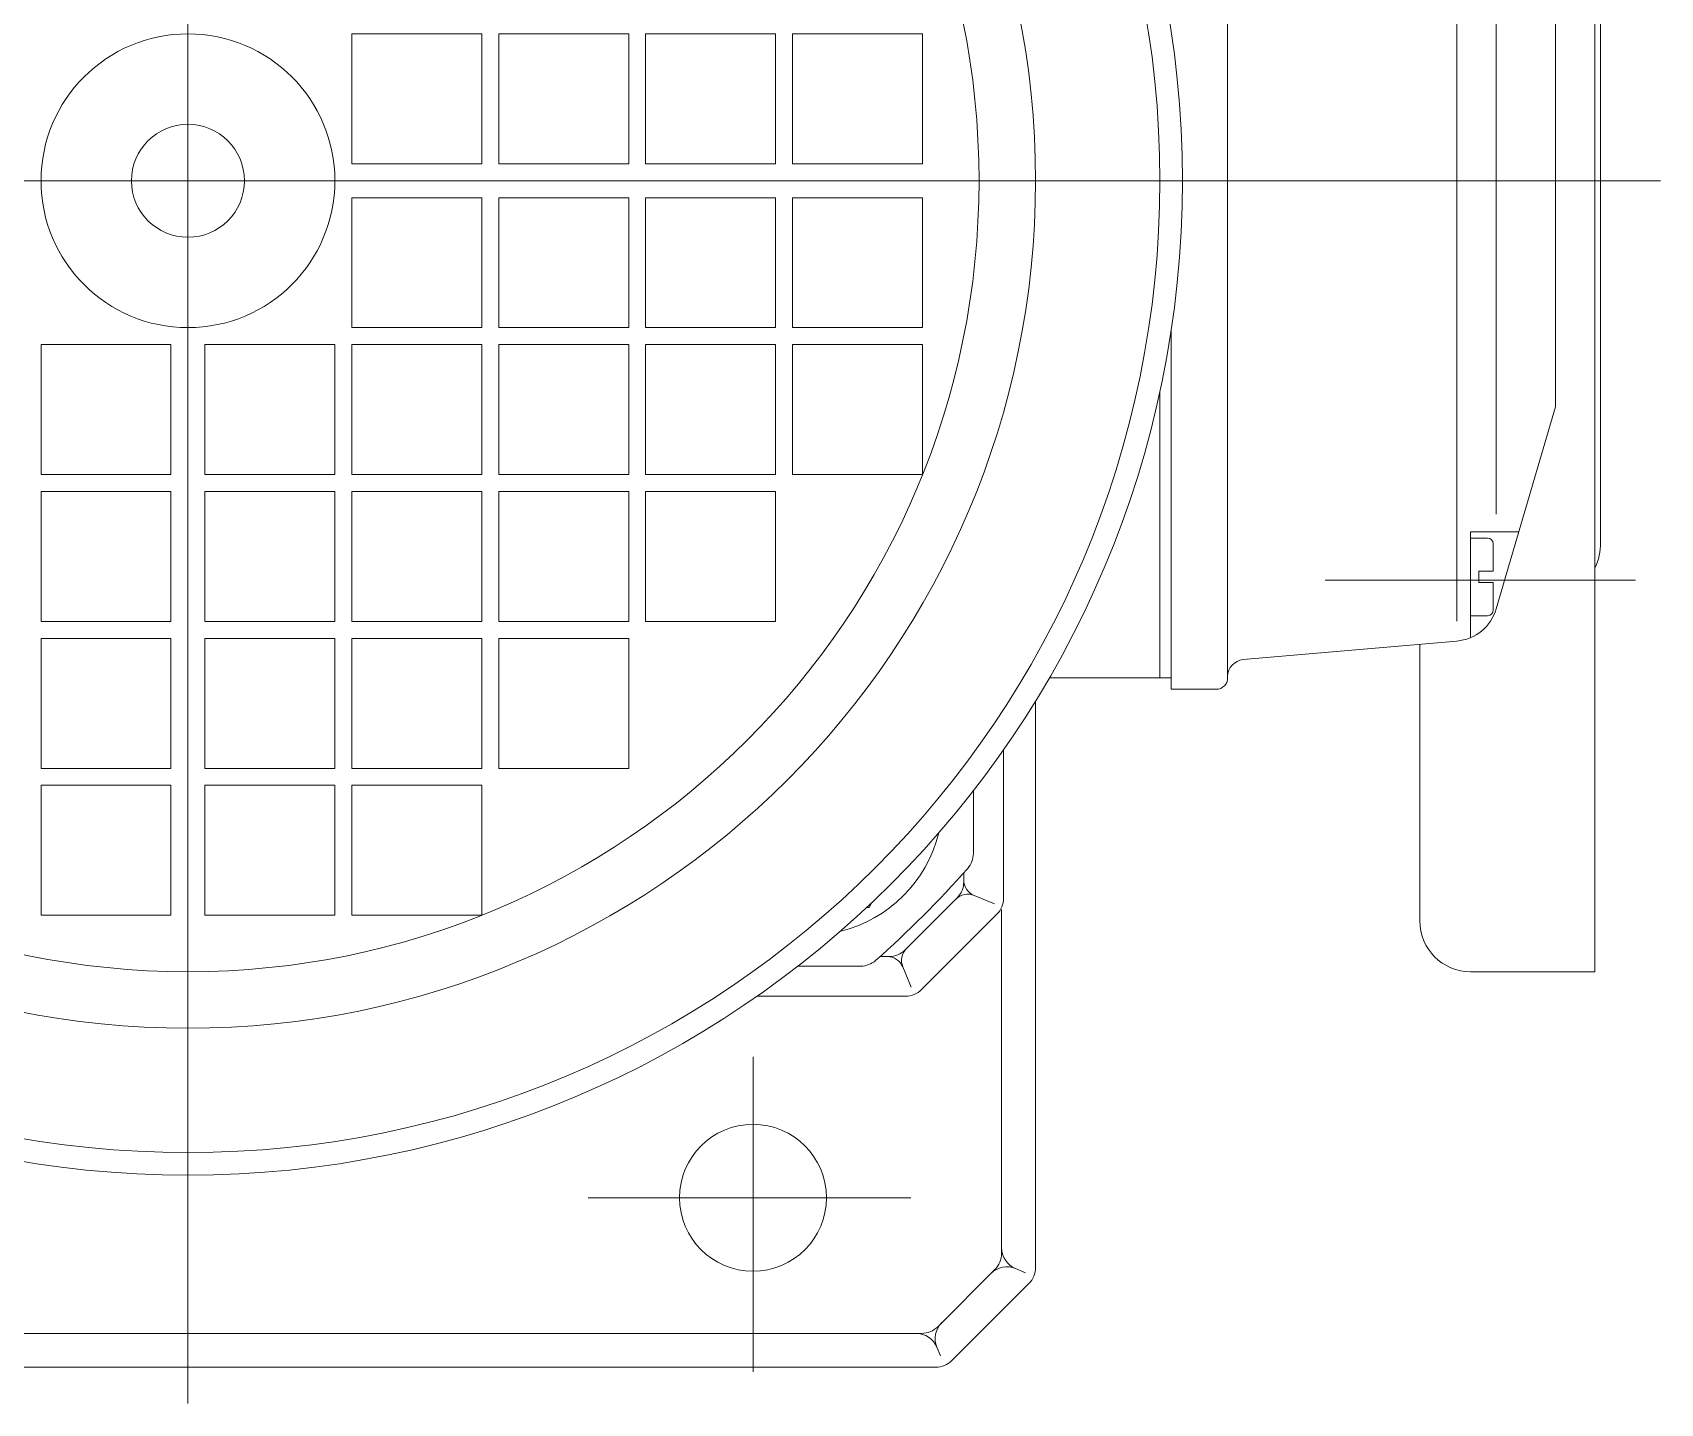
# Model space of a CAD drawing. Header units: millimetres. Extents: x 226317 to 226469, y 8188100 to 8188260.
# Drawn here: x 226391.6754 to 226391.8195, y 8188239.6003 to 8188239.7216 of the extents above; entities that cross this region are included whole.
import ezdxf

# ---------------------------------------------------------------- set-up
doc = ezdxf.new("R2010")
doc.units = ezdxf.units.MM
doc.layers.add('0-BLOCK-SANIT', color=8, linetype='Continuous', lineweight=25)

# ---------------------------------------------------------------- blocks, each defined once
blk = doc.blocks.new('manifold')
at = {"layer": '0-BLOCK-SANIT', "color": 8, "lineweight": 0}
for p, q in [((0.532647960819304, -1.693482048751321, -9.698933451613519e-07), (0.532647960819304, -1.954361688287463, -9.698933451613519e-07)), ((0.532647960819304, -1.693482048751321, -9.698933451613519e-07), (0.532647960819304, -1.954361688287463, -9.698933451613519e-07)), ((0.4276479603722692, -1.757895378337707, -9.698933451613519e-07), (0.4276479603722692, -1.890237174869981, -9.698933451613519e-07)), ((0.4276479603722692, -1.757895378337707, -9.698933451613519e-07), (0.4276479603722692, -1.890237174869981, -9.698933451613519e-07)), ((0.4306479608640075, -1.759137565211859, -9.698933451613519e-07), (0.4306479608640075, -1.888994011969771, -9.698933451613519e-07)), ((0.4306479608640075, -1.759137565211859, -9.698933451613519e-07), (0.4306479608640075, -1.888994011969771, -9.698933451613519e-07)), ((0.4791479604318738, -1.811064813227858, -9.698933451613519e-07), (0.4676479613408446, -1.811064813227858, -9.698933451613519e-07)), ((0.4676479613408446, -1.811064813227858, -9.698933451613519e-07), (0.4676479613408446, -1.822564812318888, -9.698933451613519e-07)), ((0.4791479604318738, -1.811064813227858, -9.698933451613519e-07), (0.4676479613408446, -1.811064813227858, -9.698933451613519e-07)), ((0.4676479613408446, -1.811064813227858, -9.698933451613519e-07), (0.4676479613408446, -1.822564812318888, -9.698933451613519e-07)), ((0.4791479604318738, -1.811064813227858, -9.698933451613519e-07), (0.4791479604318738, -1.822564812318888, -9.698933451613519e-07)), ((0.4791479604318738, -1.811064813227858, -9.698933451613519e-07), (0.4791479604318738, -1.822564812318888, -9.698933451613519e-07)), ((0.4806479597464204, -1.811064813227858, -9.698933451613519e-07), (0.4806479597464204, -1.822564812318888, -9.698933451613519e-07)), ((0.4921479607000947, -1.811064813227858, -9.698933451613519e-07), (0.4806479597464204, -1.811064813227858, -9.698933451613519e-07)), ((0.4806479597464204, -1.811064813227858, -9.698933451613519e-07), (0.4806479597464204, -1.822564812318888, -9.698933451613519e-07)), ((0.4921479607000947, -1.811064813227858, -9.698933451613519e-07), (0.4806479597464204, -1.811064813227858, -9.698933451613519e-07)), ((0.4921479607000947, -1.811064813227858, -9.698933451613519e-07), (0.4921479607000947, -1.822564812318888, -9.698933451613519e-07)), ((0.4921479607000947, -1.811064813227858, -9.698933451613519e-07), (0.4921479607000947, -1.822564812318888, -9.698933451613519e-07)), ((0.4936479600146413, -1.811064813227858, -9.698933451613519e-07), (0.4936479600146413, -1.822564812318888, -9.698933451613519e-07)), ((0.5051479609683156, -1.811064813227858, -9.698933451613519e-07), (0.4936479600146413, -1.811064813227858, -9.698933451613519e-07)), ((0.4936479600146413, -1.811064813227858, -9.698933451613519e-07), (0.4936479600146413, -1.822564812318888, -9.698933451613519e-07)), ((0.5051479609683156, -1.811064813227858, -9.698933451613519e-07), (0.4936479600146413, -1.811064813227858, -9.698933451613519e-07)), ((0.5051479609683156, -1.811064813227858, -9.698933451613519e-07), (0.5051479609683156, -1.822564812318888, -9.698933451613519e-07)), ((0.5051479609683156, -1.811064813227858, -9.698933451613519e-07), (0.5051479609683156, -1.822564812318888, -9.698933451613519e-07)), ((0.5066479602828622, -1.811064813227858, -9.698933451613519e-07), (0.5066479602828622, -1.822564812318888, -9.698933451613519e-07)), ((0.5181479612365365, -1.811064813227858, -9.698933451613519e-07), (0.5066479602828622, -1.811064813227858, -9.698933451613519e-07)), ((0.5066479602828622, -1.811064813227858, -9.698933451613519e-07), (0.5066479602828622, -1.822564812318888, -9.698933451613519e-07)), ((0.5181479612365365, -1.811064813227858, -9.698933451613519e-07), (0.5066479602828622, -1.811064813227858, -9.698933451613519e-07)), ((0.5181479612365365, -1.811064813227858, -9.698933451613519e-07), (0.5181479612365365, -1.822564812318888, -9.698933451613519e-07)), ((0.5181479612365365, -1.811064813227858, -9.698933451613519e-07), (0.5181479612365365, -1.822564812318888, -9.698933451613519e-07)), ((0.4791479604318738, -1.822564812318888, -9.698933451613519e-07), (0.4676479613408446, -1.822564812318888, -9.698933451613519e-07)), ((0.4791479604318738, -1.822564812318888, -9.698933451613519e-07), (0.4676479613408446, -1.822564812318888, -9.698933451613519e-07)), ((0.4921479607000947, -1.822564812318888, -9.698933451613519e-07), (0.4806479597464204, -1.822564812318888, -9.698933451613519e-07)), ((0.4921479607000947, -1.822564812318888, -9.698933451613519e-07), (0.4806479597464204, -1.822564812318888, -9.698933451613519e-07)), ((0.5051479609683156, -1.822564812318888, -9.698933451613519e-07), (0.4936479600146413, -1.822564812318888, -9.698933451613519e-07)), ((0.5051479609683156, -1.822564812318888, -9.698933451613519e-07), (0.4936479600146413, -1.822564812318888, -9.698933451613519e-07)), ((0.5181479612365365, -1.822564812318888, -9.698933451613519e-07), (0.5066479602828622, -1.822564812318888, -9.698933451613519e-07)), ((0.5181479612365365, -1.822564812318888, -9.698933451613519e-07), (0.5066479602828622, -1.822564812318888, -9.698933451613519e-07)), ((0.6417482411488891, -1.824064813496079, -9.698933451613519e-07), (0.4244441641494632, -1.824064813496079, -9.698933451613519e-07)), ((0.6417482411488891, -1.824064813496079, -9.698933451613519e-07), (0.4244441641494632, -1.824064813496079, -9.698933451613519e-07)), ((0.4676479613408446, -1.825564812810626, -9.698933451613519e-07), (0.4676479613408446, -1.8370648137643, -9.698933451613519e-07)), ((0.4676479613408446, -1.825564812810626, -9.698933451613519e-07), (0.4791479604318738, -1.825564812810626, -9.698933451613519e-07)), ((0.4676479613408446, -1.825564812810626, -9.698933451613519e-07), (0.4676479613408446, -1.8370648137643, -9.698933451613519e-07)), ((0.4676479613408446, -1.825564812810626, -9.698933451613519e-07), (0.4791479604318738, -1.825564812810626, -9.698933451613519e-07)), ((0.4791479604318738, -1.825564812810626, -9.698933451613519e-07), (0.4791479604318738, -1.8370648137643, -9.698933451613519e-07)), ((0.4791479604318738, -1.825564812810626, -9.698933451613519e-07), (0.4791479604318738, -1.8370648137643, -9.698933451613519e-07)), ((0.4806479597464204, -1.825564812810626, -9.698933451613519e-07), (0.4806479597464204, -1.8370648137643, -9.698933451613519e-07)), ((0.4806479597464204, -1.825564812810626, -9.698933451613519e-07), (0.4921479607000947, -1.825564812810626, -9.698933451613519e-07)), ((0.4806479597464204, -1.825564812810626, -9.698933451613519e-07), (0.4806479597464204, -1.8370648137643, -9.698933451613519e-07)), ((0.4806479597464204, -1.825564812810626, -9.698933451613519e-07), (0.4921479607000947, -1.825564812810626, -9.698933451613519e-07)), ((0.4921479607000947, -1.825564812810626, -9.698933451613519e-07), (0.4921479607000947, -1.8370648137643, -9.698933451613519e-07)), ((0.4921479607000947, -1.825564812810626, -9.698933451613519e-07), (0.4921479607000947, -1.8370648137643, -9.698933451613519e-07)), ((0.4936479600146413, -1.825564812810626, -9.698933451613519e-07), (0.4936479600146413, -1.8370648137643, -9.698933451613519e-07)), ((0.4936479600146413, -1.825564812810626, -9.698933451613519e-07), (0.5051479609683156, -1.825564812810626, -9.698933451613519e-07)), ((0.4936479600146413, -1.825564812810626, -9.698933451613519e-07), (0.4936479600146413, -1.8370648137643, -9.698933451613519e-07)), ((0.4936479600146413, -1.825564812810626, -9.698933451613519e-07), (0.5051479609683156, -1.825564812810626, -9.698933451613519e-07)), ((0.5051479609683156, -1.825564812810626, -9.698933451613519e-07), (0.5051479609683156, -1.8370648137643, -9.698933451613519e-07)), ((0.5051479609683156, -1.825564812810626, -9.698933451613519e-07), (0.5051479609683156, -1.8370648137643, -9.698933451613519e-07)), ((0.5066479602828622, -1.825564812810626, -9.698933451613519e-07), (0.5181479612365365, -1.825564812810626, -9.698933451613519e-07)), ((0.5066479602828622, -1.825564812810626, -9.698933451613519e-07), (0.5066479602828622, -1.8370648137643, -9.698933451613519e-07)), ((0.5066479602828622, -1.825564812810626, -9.698933451613519e-07), (0.5181479612365365, -1.825564812810626, -9.698933451613519e-07)), ((0.5066479602828622, -1.825564812810626, -9.698933451613519e-07), (0.5066479602828622, -1.8370648137643, -9.698933451613519e-07)), ((0.5181479612365365, -1.825564812810626, -9.698933451613519e-07), (0.5181479612365365, -1.8370648137643, -9.698933451613519e-07)), ((0.5181479612365365, -1.825564812810626, -9.698933451613519e-07), (0.5181479612365365, -1.8370648137643, -9.698933451613519e-07)), ((0.4676479613408446, -1.8370648137643, -9.698933451613519e-07), (0.4791479604318738, -1.8370648137643, -9.698933451613519e-07)), ((0.4676479613408446, -1.8370648137643, -9.698933451613519e-07), (0.4791479604318738, -1.8370648137643, -9.698933451613519e-07)), ((0.4806479597464204, -1.8370648137643, -9.698933451613519e-07), (0.4921479607000947, -1.8370648137643, -9.698933451613519e-07)), ((0.4806479597464204, -1.8370648137643, -9.698933451613519e-07), (0.4921479607000947, -1.8370648137643, -9.698933451613519e-07)), ((0.4936479600146413, -1.8370648137643, -9.698933451613519e-07), (0.5051479609683156, -1.8370648137643, -9.698933451613519e-07)), ((0.4936479600146413, -1.8370648137643, -9.698933451613519e-07), (0.5051479609683156, -1.8370648137643, -9.698933451613519e-07)), ((0.5066479602828622, -1.8370648137643, -9.698933451613519e-07), (0.5181479612365365, -1.8370648137643, -9.698933451613519e-07)), ((0.5066479602828622, -1.8370648137643, -9.698933451613519e-07), (0.5181479612365365, -1.8370648137643, -9.698933451613519e-07)), ((0.4676479613408446, -1.838564813078847, -9.698933451613519e-07), (0.4676479613408446, -1.850064814032521, -9.698933451613519e-07)), ((0.4676479613408446, -1.838564813078847, -9.698933451613519e-07), (0.4791479604318738, -1.838564813078847, -9.698933451613519e-07)), ((0.4676479613408446, -1.838564813078847, -9.698933451613519e-07), (0.4676479613408446, -1.850064814032521, -9.698933451613519e-07)), ((0.4676479613408446, -1.838564813078847, -9.698933451613519e-07), (0.4791479604318738, -1.838564813078847, -9.698933451613519e-07)), ((0.4791479604318738, -1.838564813078847, -9.698933451613519e-07), (0.4791479604318738, -1.850064814032521, -9.698933451613519e-07)), ((0.4791479604318738, -1.838564813078847, -9.698933451613519e-07), (0.4791479604318738, -1.850064814032521, -9.698933451613519e-07)), ((0.4806479597464204, -1.838564813078847, -9.698933451613519e-07), (0.4806479597464204, -1.850064814032521, -9.698933451613519e-07)), ((0.4806479597464204, -1.838564813078847, -9.698933451613519e-07), (0.4921479607000947, -1.838564813078847, -9.698933451613519e-07)), ((0.4806479597464204, -1.838564813078847, -9.698933451613519e-07), (0.4806479597464204, -1.850064814032521, -9.698933451613519e-07)), ((0.4806479597464204, -1.838564813078847, -9.698933451613519e-07), (0.4921479607000947, -1.838564813078847, -9.698933451613519e-07)), ((0.4921479607000947, -1.838564813078847, -9.698933451613519e-07), (0.4921479607000947, -1.850064814032521, -9.698933451613519e-07)), ((0.4921479607000947, -1.838564813078847, -9.698933451613519e-07), (0.4921479607000947, -1.850064814032521, -9.698933451613519e-07)), ((0.4936479600146413, -1.838564813078847, -9.698933451613519e-07), (0.4936479600146413, -1.850064814032521, -9.698933451613519e-07)), ((0.4936479600146413, -1.838564813078847, -9.698933451613519e-07), (0.5051479609683156, -1.838564813078847, -9.698933451613519e-07)), ((0.4936479600146413, -1.838564813078847, -9.698933451613519e-07), (0.4936479600146413, -1.850064814032521, -9.698933451613519e-07)), ((0.4936479600146413, -1.838564813078847, -9.698933451613519e-07), (0.5051479609683156, -1.838564813078847, -9.698933451613519e-07)), ((0.5051479609683156, -1.838564813078847, -9.698933451613519e-07), (0.5051479609683156, -1.850064814032521, -9.698933451613519e-07)), ((0.5051479609683156, -1.838564813078847, -9.698933451613519e-07), (0.5051479609683156, -1.850064814032521, -9.698933451613519e-07)), ((0.5066479602828622, -1.838564813078847, -9.698933451613519e-07), (0.5066479602828622, -1.850064814032521, -9.698933451613519e-07)), ((0.5066479602828622, -1.838564813078847, -9.698933451613519e-07), (0.5181479612365365, -1.838564813078847, -9.698933451613519e-07)), ((0.5066479602828622, -1.838564813078847, -9.698933451613519e-07), (0.5066479602828622, -1.850064814032521, -9.698933451613519e-07)), ((0.5066479602828622, -1.838564813078847, -9.698933451613519e-07), (0.5181479612365365, -1.838564813078847, -9.698933451613519e-07)), ((0.5181479612365365, -1.838564813078847, -9.698933451613519e-07), (0.5181479612365365, -1.850064814032521, -9.698933451613519e-07)), ((0.5181479612365365, -1.838564813078847, -9.698933451613519e-07), (0.5181479612365365, -1.850064814032521, -9.698933451613519e-07)), ((0.5196479605510831, -1.838564813078847, -9.698933451613519e-07), (0.5311479615047574, -1.838564813078847, -9.698933451613519e-07)), ((0.5196479605510831, -1.838564813078847, -9.698933451613519e-07), (0.5196479605510831, -1.850064814032521, -9.698933451613519e-07)), ((0.5196479605510831, -1.838564813078847, -9.698933451613519e-07), (0.5311479615047574, -1.838564813078847, -9.698933451613519e-07)), ((0.5196479605510831, -1.838564813078847, -9.698933451613519e-07), (0.5196479605510831, -1.850064814032521, -9.698933451613519e-07)), ((0.5311479615047574, -1.838564813078847, -9.698933451613519e-07), (0.5311479615047574, -1.850064814032521, -9.698933451613519e-07)), ((0.5311479615047574, -1.838564813078847, -9.698933451613519e-07), (0.5311479615047574, -1.850064814032521, -9.698933451613519e-07)), ((0.5341479601338506, -1.850064814032521, -9.698933451613519e-07), (0.5341479601338506, -1.838564813078847, -9.698933451613519e-07)), ((0.5341479601338506, -1.838564813078847, -9.698933451613519e-07), (0.5456479610875249, -1.838564813078847, -9.698933451613519e-07)), ((0.5341479601338506, -1.850064814032521, -9.698933451613519e-07), (0.5341479601338506, -1.838564813078847, -9.698933451613519e-07)), ((0.5341479601338506, -1.838564813078847, -9.698933451613519e-07), (0.5456479610875249, -1.838564813078847, -9.698933451613519e-07)), ((0.5456479610875249, -1.850064814032521, -9.698933451613519e-07), (0.5456479610875249, -1.838564813078847, -9.698933451613519e-07)), ((0.5456479610875249, -1.850064814032521, -9.698933451613519e-07), (0.5456479610875249, -1.838564813078847, -9.698933451613519e-07)), ((0.4676479613408446, -1.850064814032521, -9.698933451613519e-07), (0.4791479604318738, -1.850064814032521, -9.698933451613519e-07)), ((0.4676479613408446, -1.850064814032521, -9.698933451613519e-07), (0.4791479604318738, -1.850064814032521, -9.698933451613519e-07)), ((0.4806479597464204, -1.850064814032521, -9.698933451613519e-07), (0.4921479607000947, -1.850064814032521, -9.698933451613519e-07)), ((0.4806479597464204, -1.850064814032521, -9.698933451613519e-07), (0.4921479607000947, -1.850064814032521, -9.698933451613519e-07)), ((0.4936479600146413, -1.850064814032521, -9.698933451613519e-07), (0.5051479609683156, -1.850064814032521, -9.698933451613519e-07)), ((0.4936479600146413, -1.850064814032521, -9.698933451613519e-07), (0.5051479609683156, -1.850064814032521, -9.698933451613519e-07)), ((0.5066479602828622, -1.850064814032521, -9.698933451613519e-07), (0.5181479612365365, -1.850064814032521, -9.698933451613519e-07)), ((0.5066479602828622, -1.850064814032521, -9.698933451613519e-07), (0.5181479612365365, -1.850064814032521, -9.698933451613519e-07)), ((0.5196479605510831, -1.850064814032521, -9.698933451613519e-07), (0.5311479615047574, -1.850064814032521, -9.698933451613519e-07)), ((0.5196479605510831, -1.850064814032521, -9.698933451613519e-07), (0.5311479615047574, -1.850064814032521, -9.698933451613519e-07)), ((0.5341479601338506, -1.850064814032521, -9.698933451613519e-07), (0.5456479610875249, -1.850064814032521, -9.698933451613519e-07)), ((0.5341479601338506, -1.850064814032521, -9.698933451613519e-07), (0.5456479610875249, -1.850064814032521, -9.698933451613519e-07)), ((0.4806479597464204, -1.851564813347068, -9.698933451613519e-07), (0.4806479597464204, -1.863064812438097, -9.698933451613519e-07)), ((0.4806479597464204, -1.851564813347068, -9.698933451613519e-07), (0.4921479607000947, -1.851564813347068, -9.698933451613519e-07)), ((0.4806479597464204, -1.851564813347068, -9.698933451613519e-07), (0.4806479597464204, -1.863064812438097, -9.698933451613519e-07)), ((0.4806479597464204, -1.851564813347068, -9.698933451613519e-07), (0.4921479607000947, -1.851564813347068, -9.698933451613519e-07)), ((0.4921479607000947, -1.851564813347068, -9.698933451613519e-07), (0.4921479607000947, -1.863064812438097, -9.698933451613519e-07)), ((0.4921479607000947, -1.851564813347068, -9.698933451613519e-07), (0.4921479607000947, -1.863064812438097, -9.698933451613519e-07)), ((0.4936479600146413, -1.851564813347068, -9.698933451613519e-07), (0.4936479600146413, -1.863064812438097, -9.698933451613519e-07)), ((0.4936479600146413, -1.851564813347068, -9.698933451613519e-07), (0.5051479609683156, -1.851564813347068, -9.698933451613519e-07)), ((0.4936479600146413, -1.851564813347068, -9.698933451613519e-07), (0.4936479600146413, -1.863064812438097, -9.698933451613519e-07)), ((0.4936479600146413, -1.851564813347068, -9.698933451613519e-07), (0.5051479609683156, -1.851564813347068, -9.698933451613519e-07)), ((0.5051479609683156, -1.851564813347068, -9.698933451613519e-07), (0.5051479609683156, -1.863064812438097, -9.698933451613519e-07)), ((0.5051479609683156, -1.851564813347068, -9.698933451613519e-07), (0.5051479609683156, -1.863064812438097, -9.698933451613519e-07)), ((0.5066479602828622, -1.851564813347068, -9.698933451613519e-07), (0.5066479602828622, -1.863064812438097, -9.698933451613519e-07)), ((0.5066479602828622, -1.851564813347068, -9.698933451613519e-07), (0.5181479612365365, -1.851564813347068, -9.698933451613519e-07)), ((0.5066479602828622, -1.851564813347068, -9.698933451613519e-07), (0.5066479602828622, -1.863064812438097, -9.698933451613519e-07)), ((0.5066479602828622, -1.851564813347068, -9.698933451613519e-07), (0.5181479612365365, -1.851564813347068, -9.698933451613519e-07)), ((0.5181479612365365, -1.851564813347068, -9.698933451613519e-07), (0.5181479612365365, -1.863064812438097, -9.698933451613519e-07)), ((0.5181479612365365, -1.851564813347068, -9.698933451613519e-07), (0.5181479612365365, -1.863064812438097, -9.698933451613519e-07)), ((0.5196479605510831, -1.851564813347068, -9.698933451613519e-07), (0.5311479615047574, -1.851564813347068, -9.698933451613519e-07)), ((0.5196479605510831, -1.851564813347068, -9.698933451613519e-07), (0.5196479605510831, -1.863064812438097, -9.698933451613519e-07)), ((0.5196479605510831, -1.851564813347068, -9.698933451613519e-07), (0.5311479615047574, -1.851564813347068, -9.698933451613519e-07)), ((0.5196479605510831, -1.851564813347068, -9.698933451613519e-07), (0.5196479605510831, -1.863064812438097, -9.698933451613519e-07)), ((0.5311479615047574, -1.851564813347068, -9.698933451613519e-07), (0.5311479615047574, -1.863064812438097, -9.698933451613519e-07)), ((0.5311479615047574, -1.851564813347068, -9.698933451613519e-07), (0.5311479615047574, -1.863064812438097, -9.698933451613519e-07)), ((0.5341479601338506, -1.851564813347068, -9.698933451613519e-07), (0.5456479610875249, -1.851564813347068, -9.698933451613519e-07)), ((0.5341479601338506, -1.863064812438097, -9.698933451613519e-07), (0.5341479601338506, -1.851564813347068, -9.698933451613519e-07)), ((0.5341479601338506, -1.851564813347068, -9.698933451613519e-07), (0.5456479610875249, -1.851564813347068, -9.698933451613519e-07)), ((0.5341479601338506, -1.863064812438097, -9.698933451613519e-07), (0.5341479601338506, -1.851564813347068, -9.698933451613519e-07)), ((0.5456479610875249, -1.863064812438097, -9.698933451613519e-07), (0.5456479610875249, -1.851564813347068, -9.698933451613519e-07)), ((0.5456479610875249, -1.863064812438097, -9.698933451613519e-07), (0.5456479610875249, -1.851564813347068, -9.698933451613519e-07)), ((0.4426479609683156, -1.888044061081018, -9.698933451613519e-07), (0.4426479609683156, -1.859480341838207, -9.698933451613519e-07)), ((0.4426479609683156, -1.888044061081018, -9.698933451613519e-07), (0.4426479609683156, -1.859480341838207, -9.698933451613519e-07)), ((0.4806479597464204, -1.863064812438097, -9.698933451613519e-07), (0.4921479607000947, -1.863064812438097, -9.698933451613519e-07)), ((0.4806479597464204, -1.863064812438097, -9.698933451613519e-07), (0.4921479607000947, -1.863064812438097, -9.698933451613519e-07)), ((0.4936479600146413, -1.863064812438097, -9.698933451613519e-07), (0.5051479609683156, -1.863064812438097, -9.698933451613519e-07)), ((0.4936479600146413, -1.863064812438097, -9.698933451613519e-07), (0.5051479609683156, -1.863064812438097, -9.698933451613519e-07)), ((0.5066479602828622, -1.863064812438097, -9.698933451613519e-07), (0.5181479612365365, -1.863064812438097, -9.698933451613519e-07)), ((0.5066479602828622, -1.863064812438097, -9.698933451613519e-07), (0.5181479612365365, -1.863064812438097, -9.698933451613519e-07)), ((0.5196479605510831, -1.863064812438097, -9.698933451613519e-07), (0.5311479615047574, -1.863064812438097, -9.698933451613519e-07)), ((0.5196479605510831, -1.863064812438097, -9.698933451613519e-07), (0.5311479615047574, -1.863064812438097, -9.698933451613519e-07)), ((0.5341479601338506, -1.863064812438097, -9.698933451613519e-07), (0.5456479610875249, -1.863064812438097, -9.698933451613519e-07)), ((0.5341479601338506, -1.863064812438097, -9.698933451613519e-07), (0.5456479610875249, -1.863064812438097, -9.698933451613519e-07)), ((0.4936479600146413, -1.864564813615289, -9.698933451613519e-07), (0.4936479600146413, -1.876064812706318, -9.698933451613519e-07)), ((0.4936479600146413, -1.864564813615289, -9.698933451613519e-07), (0.5051479609683156, -1.864564813615289, -9.698933451613519e-07)), ((0.4936479600146413, -1.864564813615289, -9.698933451613519e-07), (0.4936479600146413, -1.876064812706318, -9.698933451613519e-07)), ((0.4936479600146413, -1.864564813615289, -9.698933451613519e-07), (0.5051479609683156, -1.864564813615289, -9.698933451613519e-07)), ((0.5051479609683156, -1.864564813615289, -9.698933451613519e-07), (0.5051479609683156, -1.876064812706318, -9.698933451613519e-07)), ((0.5051479609683156, -1.864564813615289, -9.698933451613519e-07), (0.5051479609683156, -1.876064812706318, -9.698933451613519e-07)), ((0.5066479602828622, -1.864564813615289, -9.698933451613519e-07), (0.5066479602828622, -1.876064812706318, -9.698933451613519e-07)), ((0.5066479602828622, -1.864564813615289, -9.698933451613519e-07), (0.5181479612365365, -1.864564813615289, -9.698933451613519e-07)), ((0.5066479602828622, -1.864564813615289, -9.698933451613519e-07), (0.5066479602828622, -1.876064812706318, -9.698933451613519e-07)), ((0.5066479602828622, -1.864564813615289, -9.698933451613519e-07), (0.5181479612365365, -1.864564813615289, -9.698933451613519e-07)), ((0.5181479612365365, -1.864564813615289, -9.698933451613519e-07), (0.5181479612365365, -1.876064812706318, -9.698933451613519e-07)), ((0.5181479612365365, -1.864564813615289, -9.698933451613519e-07), (0.5181479612365365, -1.876064812706318, -9.698933451613519e-07)), ((0.5196479605510831, -1.864564813615289, -9.698933451613519e-07), (0.5311479615047574, -1.864564813615289, -9.698933451613519e-07)), ((0.5196479605510831, -1.864564813615289, -9.698933451613519e-07), (0.5196479605510831, -1.876064812706318, -9.698933451613519e-07)), ((0.5196479605510831, -1.864564813615289, -9.698933451613519e-07), (0.5311479615047574, -1.864564813615289, -9.698933451613519e-07)), ((0.5196479605510831, -1.864564813615289, -9.698933451613519e-07), (0.5196479605510831, -1.876064812706318, -9.698933451613519e-07)), ((0.5311479615047574, -1.864564813615289, -9.698933451613519e-07), (0.5311479615047574, -1.876064812706318, -9.698933451613519e-07)), ((0.5311479615047574, -1.864564813615289, -9.698933451613519e-07), (0.5311479615047574, -1.876064812706318, -9.698933451613519e-07)), ((0.5341479601338506, -1.864564813615289, -9.698933451613519e-07), (0.5456479610875249, -1.864564813615289, -9.698933451613519e-07)), ((0.5341479601338506, -1.876064812706318, -9.698933451613519e-07), (0.5341479601338506, -1.864564813615289, -9.698933451613519e-07)), ((0.5341479601338506, -1.864564813615289, -9.698933451613519e-07), (0.5456479610875249, -1.864564813615289, -9.698933451613519e-07)), ((0.5341479601338506, -1.876064812706318, -9.698933451613519e-07), (0.5341479601338506, -1.864564813615289, -9.698933451613519e-07)), ((0.5456479610875249, -1.876064812706318, -9.698933451613519e-07), (0.5456479610875249, -1.864564813615289, -9.698933451613519e-07)), ((0.5456479610875249, -1.876064812706318, -9.698933451613519e-07), (0.5456479610875249, -1.864564813615289, -9.698933451613519e-07)), ((0.4272500416263938, -1.874064812378492, -9.698933451613519e-07), (0.4551213188096881, -1.874064812378492, -9.698933451613519e-07)), ((0.4272500416263938, -1.874064812378492, -9.698933451613519e-07), (0.4551213188096881, -1.874064812378492, -9.698933451613519e-07)), ((0.46048444788903, -1.887563589902129, -9.698933451613519e-07), (0.46048444788903, -1.874427849368658, -9.698933451613519e-07)), ((0.46048444788903, -1.887563589902129, -9.698933451613519e-07), (0.46048444788903, -1.874427849368658, -9.698933451613519e-07)), ((0.4936479600146413, -1.876064812706318, -9.698933451613519e-07), (0.5051479609683156, -1.876064812706318, -9.698933451613519e-07)), ((0.4936479600146413, -1.876064812706318, -9.698933451613519e-07), (0.5051479609683156, -1.876064812706318, -9.698933451613519e-07)), ((0.5066479602828622, -1.876064812706318, -9.698933451613519e-07), (0.5181479612365365, -1.876064812706318, -9.698933451613519e-07)), ((0.5066479602828622, -1.876064812706318, -9.698933451613519e-07), (0.5181479612365365, -1.876064812706318, -9.698933451613519e-07)), ((0.5196479605510831, -1.876064812706318, -9.698933451613519e-07), (0.5311479615047574, -1.876064812706318, -9.698933451613519e-07)), ((0.5196479605510831, -1.876064812706318, -9.698933451613519e-07), (0.5311479615047574, -1.876064812706318, -9.698933451613519e-07)), ((0.5341479601338506, -1.876064812706318, -9.698933451613519e-07), (0.5456479610875249, -1.876064812706318, -9.698933451613519e-07)), ((0.5341479601338506, -1.876064812706318, -9.698933451613519e-07), (0.5456479610875249, -1.876064812706318, -9.698933451613519e-07)), ((0.4631479615345597, -1.878044059441891, -9.698933451613519e-07), (0.4631479615345597, -1.883592642785516, -9.698933451613519e-07)), ((0.4631479615345597, -1.878044059441891, -9.698933451613519e-07), (0.4631479615345597, -1.883592642785516, -9.698933451613519e-07)), ((0.5066479602828622, -1.877564813883509, -9.698933451613519e-07), (0.5066479602828622, -1.889064811111894, -9.698933451613519e-07)), ((0.5066479602828622, -1.877564813883509, -9.698933451613519e-07), (0.5181479612365365, -1.877564813883509, -9.698933451613519e-07)), ((0.5066479602828622, -1.877564813883509, -9.698933451613519e-07), (0.5066479602828622, -1.889064811111894, -9.698933451613519e-07)), ((0.5066479602828622, -1.877564813883509, -9.698933451613519e-07), (0.5181479612365365, -1.877564813883509, -9.698933451613519e-07)), ((0.5181479612365365, -1.877564813883509, -9.698933451613519e-07), (0.5181479612365365, -1.889064811111894, -9.698933451613519e-07)), ((0.5181479612365365, -1.877564813883509, -9.698933451613519e-07), (0.5181479612365365, -1.889064811111894, -9.698933451613519e-07)), ((0.5196479605510831, -1.877564813883509, -9.698933451613519e-07), (0.5196479605510831, -1.889064811111894, -9.698933451613519e-07)), ((0.5196479605510831, -1.877564813883509, -9.698933451613519e-07), (0.5311479615047574, -1.877564813883509, -9.698933451613519e-07)), ((0.5196479605510831, -1.877564813883509, -9.698933451613519e-07), (0.5196479605510831, -1.889064811111894, -9.698933451613519e-07)), ((0.5196479605510831, -1.877564813883509, -9.698933451613519e-07), (0.5311479615047574, -1.877564813883509, -9.698933451613519e-07)), ((0.5311479615047574, -1.877564813883509, -9.698933451613519e-07), (0.5311479615047574, -1.889064811111894, -9.698933451613519e-07)), ((0.5311479615047574, -1.877564813883509, -9.698933451613519e-07), (0.5311479615047574, -1.889064811111894, -9.698933451613519e-07)), ((0.5341479601338506, -1.877564813883509, -9.698933451613519e-07), (0.5456479610875249, -1.877564813883509, -9.698933451613519e-07)), ((0.5341479601338506, -1.889064811111894, -9.698933451613519e-07), (0.5341479601338506, -1.877564813883509, -9.698933451613519e-07)), ((0.5341479601338506, -1.877564813883509, -9.698933451613519e-07), (0.5456479610875249, -1.877564813883509, -9.698933451613519e-07)), ((0.5341479601338506, -1.889064811111894, -9.698933451613519e-07), (0.5341479601338506, -1.877564813883509, -9.698933451613519e-07)), ((0.5456479610875249, -1.889064811111894, -9.698933451613519e-07), (0.5456479610875249, -1.877564813883509, -9.698933451613519e-07)), ((0.5456479610875249, -1.889064811111894, -9.698933451613519e-07), (0.5456479610875249, -1.877564813883509, -9.698933451613519e-07)), ((0.4639979666098952, -1.885309932695236, -9.698933451613519e-07), (0.4639979666098952, -1.886109001876321, -9.698933451613519e-07)), ((0.4639979666098952, -1.885309932695236, -9.698933451613519e-07), (0.4639979666098952, -1.886109001876321, -9.698933451613519e-07)), ((0.4683477291837335, -1.884349238069262, -9.698933451613519e-07), (0.4683477291837335, -1.884143672825303, -9.698933451613519e-07)), ((0.4683477291837335, -1.884349238069262, -9.698933451613519e-07), (0.4683477291837335, -1.884143672825303, -9.698933451613519e-07)), ((0.4683477533981204, -1.884349133761134, -9.698933451613519e-07), (0.4687709352001548, -1.884593462513294, -9.698933451613519e-07)), ((0.4683477533981204, -1.884349133761134, -9.698933451613519e-07), (0.4687709352001548, -1.884593462513294, -9.698933451613519e-07)), ((0.4630717849358916, -1.887319913075771, -9.698933451613519e-07), (0.4612737642601132, -1.888064689876046, -9.698933451613519e-07)), ((0.4630717849358916, -1.887319913075771, -9.698933451613519e-07), (0.4612737642601132, -1.888064689876046, -9.698933451613519e-07)), ((0.4645845303311944, -1.88752222986659, -9.698933451613519e-07), (0.4690682543441653, -1.892005950154271, -9.698933451613519e-07)), ((0.4645845303311944, -1.88752222986659, -9.698933451613519e-07), (0.4690682543441653, -1.892005950154271, -9.698933451613519e-07)), ((0.4677356099709868, -1.895642045827117, -9.698933451613519e-07), (0.4610707489773631, -1.888977184833493, -9.698933451613519e-07)), ((0.4677356099709868, -1.895642045827117, -9.698933451613519e-07), (0.4610707489773631, -1.888977184833493, -9.698933451613519e-07)), ((0.5066479602828622, -1.889064811111894, -9.698933451613519e-07), (0.5181479612365365, -1.889064811111894, -9.698933451613519e-07)), ((0.5066479602828622, -1.889064811111894, -9.698933451613519e-07), (0.5181479612365365, -1.889064811111894, -9.698933451613519e-07)), ((0.5196479605510831, -1.889064811111894, -9.698933451613519e-07), (0.5311479615047574, -1.889064811111894, -9.698933451613519e-07)), ((0.5196479605510831, -1.889064811111894, -9.698933451613519e-07), (0.5311479615047574, -1.889064811111894, -9.698933451613519e-07)), ((0.5341479601338506, -1.889064811111894, -9.698933451613519e-07), (0.5456479610875249, -1.889064811111894, -9.698933451613519e-07)), ((0.5341479601338506, -1.889064811111894, -9.698933451613519e-07), (0.5456479610875249, -1.889064811111894, -9.698933451613519e-07)), ((0.4294130494818091, -1.890331868024077, -9.698933451613519e-07), (0.4286445816978812, -1.890650188492145, -9.698933451613519e-07)), ((0.4294130494818091, -1.890331868024077, -9.698933451613519e-07), (0.4286445816978812, -1.890650188492145, -9.698933451613519e-07)), ((0.4312352621927857, -1.890406439022627, -9.698933451613519e-07), (0.4363067364320159, -1.895478045509662, -9.698933451613519e-07)), ((0.4312352621927857, -1.890406439022627, -9.698933451613519e-07), (0.4363067364320159, -1.895478045509662, -9.698933451613519e-07)), ((0.4282352207228541, -1.891649013326969, -9.698933451613519e-07), (0.4350638231262565, -1.89847778895637, -9.698933451613519e-07)), ((0.4282352207228541, -1.891649013326969, -9.698933451613519e-07), (0.4350638231262565, -1.89847778895637, -9.698933451613519e-07)), ((0.4714029049500823, -1.892714716435876, -9.698933451613519e-07), (0.4706046255305409, -1.892714716435876, -9.698933451613519e-07)), ((0.4714029049500823, -1.892714716435876, -9.698933451613519e-07), (0.4706046255305409, -1.892714716435876, -9.698933451613519e-07)), ((0.4686456276103854, -1.895444825233426, -9.698933451613519e-07), (0.4693927792832255, -1.893641052709427, -9.698933451613519e-07)), ((0.4686456276103854, -1.895444825233426, -9.698933451613519e-07), (0.4693927792832255, -1.893641052709427, -9.698933451613519e-07)), ((0.4786662710830569, -1.893562862591352, -9.698933451613519e-07), (0.4731189990416169, -1.893562862591352, -9.698933451613519e-07)), ((0.4786662710830569, -1.893562862591352, -9.698933451613519e-07), (0.4731189990416169, -1.893562862591352, -9.698933451613519e-07)), ((0.4377194019034505, -1.896064812259283, -9.698933451613519e-07), (0.4681582758203149, -1.896064812259283, -9.698933451613519e-07)), ((0.4377194019034505, -1.896064812259283, -9.698933451613519e-07), (0.4681582758203149, -1.896064812259283, -9.698933451613519e-07)), ((0.4691492123529315, -1.896228142024484, -9.698933451613519e-07), (0.4822847405448556, -1.896228142024484, -9.698933451613519e-07)), ((0.4691492123529315, -1.896228142024484, -9.698933451613519e-07), (0.4822847405448556, -1.896228142024484, -9.698933451613519e-07)), ((0.4363798694685102, -1.897298045398202, -9.698933451613519e-07), (0.4360170820727944, -1.898173876048531, -9.698933451613519e-07)), ((0.4363798694685102, -1.897298045398202, -9.698933451613519e-07), (0.4360170820727944, -1.898173876048531, -9.698933451613519e-07)), ((0.4364765444770455, -1.899064812751021, -9.698933451613519e-07), (0.4866153681650758, -1.899064812751021, -9.698933451613519e-07)), ((0.4364765444770455, -1.899064812751021, -9.698933451613519e-07), (0.4866153681650758, -1.899064812751021, -9.698933451613519e-07)), ((0.488647990860045, -1.90027501800796, -9.698933451613519e-07), (0.488647990860045, -1.911064812855329, -9.698933451613519e-07)), ((0.488647990860045, -1.90027501800796, -9.698933451613519e-07), (0.488647990860045, -1.911064812855329, -9.698933451613519e-07)), ((0.4876479925587773, -1.911064812855329, -9.698933451613519e-07), (0.4876479925587773, -1.91506481351098, -9.698933451613519e-07)), ((0.4876479925587773, -1.911064812855329, -9.698933451613519e-07), (0.5194191997870803, -1.911064812855329, -9.698933451613519e-07)), ((0.4876479925587773, -1.911064812855329, -9.698933451613519e-07), (0.4876479925587773, -1.91506481351098, -9.698933451613519e-07)), ((0.4876479925587773, -1.911064812855329, -9.698933451613519e-07), (0.5194191997870803, -1.911064812855329, -9.698933451613519e-07)), ((0.488647990860045, -1.910064812691417, -9.698933451613519e-07), (0.5139934802427888, -1.910064812691417, -9.698933451613519e-07)), ((0.488647990860045, -1.910064812691417, -9.698933451613519e-07), (0.5139934802427888, -1.910064812691417, -9.698933451613519e-07)), ((0.4886479610577226, -1.916064813674893, -9.698933451613519e-07), (0.4887729613110423, -1.916064813674893, -9.698933451613519e-07)), ((0.4886479610577226, -1.916064813674893, -9.698933451613519e-07), (0.4887729613110423, -1.916064813674893, -9.698933451613519e-07)), ((0.4887729613110423, -1.916064813674893, -9.698933451613519e-07), (0.5765232043340802, -1.916064813674893, -9.698933451613519e-07)), ((0.4887729613110423, -1.916064813674893, -9.698933451613519e-07), (0.5765232043340802, -1.916064813674893, -9.698933451613519e-07)), ((0.4919112278148532, -1.936340693326201, -9.698933451613519e-07), (0.4902672553434968, -1.917434990347829, -9.698933451613519e-07)), ((0.4919112278148532, -1.936340693326201, -9.698933451613519e-07), (0.4902672553434968, -1.917434990347829, -9.698933451613519e-07)), ((0.4972925828769803, -1.952157588617411, -9.698933451613519e-07), (0.4972925828769803, -1.924698602349963, -9.698933451613519e-07)), ((0.4972925828769803, -1.952157588617411, -9.698933451613519e-07), (0.4972925828769803, -1.924698602349963, -9.698933451613519e-07)), ((0.467147839255631, -1.933066278637853, -9.698933451613519e-07), (0.4916265374049544, -1.933066278637853, -9.698933451613519e-07)), ((0.467147839255631, -1.933066278637853, -9.698933451613519e-07), (0.4916265374049544, -1.933066278637853, -9.698933451613519e-07)), ((0.493663371540606, -1.936340447457042, -9.698933451613519e-07), (0.5719429133459926, -1.936340447457042, -9.698933451613519e-07)), ((0.493663371540606, -1.936340447457042, -9.698933451613519e-07), (0.5719429133459926, -1.936340447457042, -9.698933451613519e-07)), ((0.4626480517908931, -1.948566278384533, -9.698933451613519e-07), (0.4626480517908931, -1.937566280306783, -9.698933451613519e-07)), ((0.4626480517908931, -1.948566278384533, -9.698933451613519e-07), (0.4626480517908931, -1.937566280306783, -9.698933451613519e-07)), ((0.4922175416722894, -1.937564812542405, -9.698933451613519e-07), (0.5015847282484174, -1.937564812542405, -9.698933451613519e-07)), ((0.4922175416722894, -1.937564812542405, -9.698933451613519e-07), (0.5015847282484174, -1.937564812542405, -9.698933451613519e-07)), ((0.494154735468328, -1.937564812542405, -9.698933451613519e-07), (0.494154735468328, -1.939073113666382, -9.698933451613519e-07)), ((0.494154735468328, -1.937564812542405, -9.698933451613519e-07), (0.494154735468328, -1.939073113666382, -9.698933451613519e-07)), ((0.4970847284421325, -1.939573112817015, -9.698933451613519e-07), (0.4970847284421325, -1.938303092436399, -9.698933451613519e-07)), ((0.4970847284421325, -1.938303092436399, -9.698933451613519e-07), (0.4980847286060452, -1.938303092436399, -9.698933451613519e-07)), ((0.4970847284421325, -1.939573112817015, -9.698933451613519e-07), (0.4970847284421325, -1.938303092436399, -9.698933451613519e-07)), ((0.4970847284421325, -1.938303092436399, -9.698933451613519e-07), (0.4980847286060452, -1.938303092436399, -9.698933451613519e-07)), ((0.4980847286060452, -1.938303092436399, -9.698933451613519e-07), (0.4980847286060452, -1.939573112817015, -9.698933451613519e-07)), ((0.4980847286060452, -1.938303092436399, -9.698933451613519e-07), (0.4980847286060452, -1.939573112817015, -9.698933451613519e-07)), ((0.5010147215798497, -1.939073113666382, -9.698933451613519e-07), (0.5010147215798497, -1.937564812542405, -9.698933451613519e-07)), ((0.5010147215798497, -1.939073113666382, -9.698933451613519e-07), (0.5010147215798497, -1.937564812542405, -9.698933451613519e-07)), ((0.5015847282484174, -1.941826775611844, -9.698933451613519e-07), (0.5015847282484174, -1.937564812542405, -9.698933451613519e-07)), ((0.5015847282484174, -1.941826775611844, -9.698933451613519e-07), (0.5015847282484174, -1.937564812542405, -9.698933451613519e-07)), ((0.494654736481607, -1.939573112817015, -9.698933451613519e-07), (0.4970847284421325, -1.939573112817015, -9.698933451613519e-07)), ((0.494654736481607, -1.939573112817015, -9.698933451613519e-07), (0.4970847284421325, -1.939573112817015, -9.698933451613519e-07)), ((0.5126481065526605, -1.945064812840428, -9.698933451613519e-07), (0.494772938080132, -1.939833057986107, -9.698933451613519e-07)), ((0.5126481065526605, -1.945064812840428, -9.698933451613519e-07), (0.494772938080132, -1.939833057986107, -9.698933451613519e-07)), ((0.4980847286060452, -1.939573112817015, -9.698933451613519e-07), (0.5005147205665708, -1.939573112817015, -9.698933451613519e-07)), ((0.4980847286060452, -1.939573112817015, -9.698933451613519e-07), (0.5005147205665708, -1.939573112817015, -9.698933451613519e-07)), ((0.5031516226008534, -1.939832877309527, -9.698933451613519e-07), (0.5616364860907197, -1.939832877309527, -9.698933451613519e-07)), ((0.5031516226008534, -1.939832877309527, -9.698933451613519e-07), (0.5616364860907197, -1.939832877309527, -9.698933451613519e-07)), ((0.5126479910686612, -1.945064812840428, -9.698933451613519e-07), (0.5526479305699468, -1.945064812840428, -9.698933451613519e-07)), ((0.5126479910686612, -1.945064812840428, -9.698933451613519e-07), (0.5526479305699468, -1.945064812840428, -9.698933451613519e-07)), ((0.4626480517908931, -1.948566278384533, -9.698933451613519e-07), (0.6026478679850698, -1.948566278384533, -9.698933451613519e-07)), ((0.4626480517908931, -1.948566278384533, -9.698933451613519e-07), (0.6026478679850698, -1.948566278384533, -9.698933451613519e-07)), ((0.5006476854905486, -1.949066277535167, -9.698933451613519e-07), (0.5646482361480594, -1.949066277535167, -9.698933451613519e-07)), ((0.5006476854905486, -1.949066277535167, -9.698933451613519e-07), (0.5646482361480594, -1.949066277535167, -9.698933451613519e-07))]:
    blk.add_line(p, q, dxfattribs=at)
for centre, radius in [((0.532647960819304, -1.824064813496079, -9.698933451613519e-07), 0.08800000000000001), ((0.532647960819304, -1.824064813496079, -9.698933451613519e-07), 0.08800000000000001), ((0.532647960819304, -1.824064813496079, -9.698933451613519e-07), 0.086), ((0.532647960819304, -1.824064813496079, -9.698933451613519e-07), 0.086), ((0.532647960819304, -1.824064813496079, -9.698933451613519e-07), 0.075), ((0.532647960819304, -1.824064813496079, -9.698933451613519e-07), 0.075), ((0.532647960819304, -1.824064813496079, -9.698933451613519e-07), 0.07), ((0.532647960819304, -1.824064813496079, -9.698933451613519e-07), 0.07), ((0.532647960819304, -1.824064813496079, -9.698933451613519e-07), 0.013), ((0.532647960819304, -1.824064813496079, -9.698933451613519e-07), 0.013), ((0.532647960819304, -1.824064813496079, -9.698933451613519e-07), 0.005), ((0.532647960819304, -1.824064813496079, -9.698933451613519e-07), 0.005), ((0.4426479609683156, -1.874065298528876, -9.698933451613519e-07), 0.0065), ((0.4426479609683156, -1.874065298528876, -9.698933451613519e-07), 0.0065)]:
    blk.add_circle(centre, radius, dxfattribs=at)
for centre, radius, start, end in [((0.477847789414227, -1.878864617960062, -9.698933451613519e-07), 0.012, 193.976754960431, 256.0228559453421), ((0.477847789414227, -1.878864617960062, -9.698933451613519e-07), 0.012, 193.976754960431, 256.0228559453421), ((0.4651479599997401, -1.883592642785516, -9.698933451613519e-07), 0.002, 179.9999750271209, 221.4096158950825), ((0.4651479599997401, -1.883592642785516, -9.698933451613519e-07), 0.002, 179.9999750271209, 221.4096158950825), ((0.532647960819304, -1.824063103587832, -9.698933451613519e-07), 0.092, 221.409669788952, 228.5904808172768), ((0.532647960819304, -1.824063103587832, -9.698933451613519e-07), 0.092, 221.409669788952, 228.5904808172768), ((0.4624979672953486, -1.885934930236544, -9.698933451613519e-07), 0.0015, 292.5002639118365, 359.9998540047065), ((0.4624979672953486, -1.885934930236544, -9.698933451613519e-07), 0.0015, 292.5002639118365, 359.9998540047065), ((0.4659979669377208, -1.886109001876321, -9.698933451613519e-07), 0.002, 180.0003639210167, 225.0002740084836), ((0.4659979669377208, -1.886109001876321, -9.698933451613519e-07), 0.002, 180.0003639210167, 225.0002740084836), ((0.4624844482168555, -1.887563589902129, -9.698933451613519e-07), 0.002, 179.9935339452754, 224.9999999245364), ((0.4624844482168555, -1.887563589902129, -9.698933451613519e-07), 0.002, 179.9935339452754, 224.9999999245364), ((0.4636460384353995, -1.888706657977309, -9.698933451613519e-07), 0.0015, 44.99983782863365, 112.5003539560334), ((0.4636460384353995, -1.888706657977309, -9.698933451613519e-07), 0.0015, 44.99983782863365, 112.5003539560334), ((0.4286479922011495, -1.888486202748027, -9.698933451613519e-07), 0.002, 292.5008651111398, 0.0006740542936845364), ((0.4286479922011495, -1.888486202748027, -9.698933451613519e-07), 0.002, 292.5008651111398, 0.0006740542936845364), ((0.432647961191833, -1.888994011969771, -9.698933451613519e-07), 0.002, 179.9998179327699, 224.9991260484889), ((0.432647961191833, -1.888994011969771, -9.698933451613519e-07), 0.002, 179.9998179327699, 224.9991260484889), ((0.4296479607000947, -1.890237174869981, -9.698933451613519e-07), 0.002, 179.99998185731, 224.9951918599941), ((0.4296479607000947, -1.890237174869981, -9.698933451613519e-07), 0.002, 179.99998185731, 224.9951918599941), ((0.4301785686984658, -1.892181755916681, -9.698933451613519e-07), 0.002, 45.00023778593549, 112.5000159594444), ((0.4301785686984658, -1.892181755916681, -9.698933451613519e-07), 0.002, 45.00023778593549, 112.5000159594444), ((0.4680067552253604, -1.893067499564495, -9.698933451613519e-07), 0.0015, 337.4995721628931, 44.99934580215137), ((0.4680067552253604, -1.893067499564495, -9.698933451613519e-07), 0.0015, 337.4995721628931, 44.99934580215137), ((0.4706045342609286, -1.890715448127594, -9.698933451613519e-07), 0.002, 225.0003319633814, 270.0000219846714), ((0.4706045342609286, -1.890715448127594, -9.698933451613519e-07), 0.002, 225.0003319633814, 270.0000219846714), ((0.4707783916965127, -1.894215445907321, -9.698933451613519e-07), 0.0015, 89.99987214739647, 157.5004100183405), ((0.4707783916965127, -1.894215445907321, -9.698933451613519e-07), 0.0015, 89.99987214739647, 157.5004100183405), ((0.4731189990416169, -1.891562858538236, -9.698933451613519e-07), 0.002, 228.5903989979084, 269.9999780153286), ((0.4731189990416169, -1.891562858538236, -9.698933451613519e-07), 0.002, 228.5903989979084, 269.9999780153286), ((0.4345313841477036, -1.896534539700951, -9.698933451613519e-07), 0.002, 337.504653028552, 45.00274386627289), ((0.4345313841477036, -1.896534539700951, -9.698933451613519e-07), 0.002, 337.504653028552, 45.00274386627289), ((0.4377193721011281, -1.894065545813646, -9.698933451613519e-07), 0.002, 224.9995260105073, 270.0004181356433), ((0.4377193721011281, -1.894065545813646, -9.698933451613519e-07), 0.002, 224.9995260105073, 270.0004181356433), ((0.4691492123529315, -1.894228873716202, -9.698933451613519e-07), 0.002, 225.000058786177, 270.0001861226549), ((0.4691492123529315, -1.894228873716202, -9.698933451613519e-07), 0.002, 225.000058786177, 270.0001861226549), ((0.4382268479093909, -1.898065302462783, -9.698933451613519e-07), 0.002, 89.9997229504518, 157.4930880239953), ((0.4382268479093909, -1.898065302462783, -9.698933451613519e-07), 0.002, 89.9997229504518, 157.4930880239953), ((0.4364764513447881, -1.897065790311899, -9.698933451613519e-07), 0.002, 224.9992528297655, 270.0003090660599), ((0.4364764513447881, -1.897065790311899, -9.698933451613519e-07), 0.002, 224.9992528297655, 270.0003090660599), ((0.4886479610577226, -1.91506481351098, -9.698933451613519e-07), 0.001, 180.0000268938699, 270.0000219846714), ((0.4886479610577226, -1.91506481351098, -9.698933451613519e-07), 0.001, 180.0000268938699, 270.0000219846714), ((0.4887729613110423, -1.91756481298944, -9.698933451613519e-07), 0.0015, 4.96955400194647, 90), ((0.4887729613110423, -1.91756481298944, -9.698933451613519e-07), 0.0015, 4.96955400194647, 90), ((0.467147839255631, -1.937564812542405, -9.698933451613519e-07), 0.004499994, 89.99996414150687, 179.9999479198076), ((0.467147839255631, -1.937564812542405, -9.698933451613519e-07), 0.004499994, 89.99996414150687, 179.9999479198076), ((0.4958962826058269, -1.935994014085736, -9.698933451613519e-07), 0.003999999000000001, 184.9697849478298, 253.6868489980648), ((0.4958962826058269, -1.935994014085736, -9.698933451613519e-07), 0.003999999000000001, 184.9697849478298, 253.6868489980648), ((0.494654736481607, -1.939073113666382, -9.698933451613519e-07), 0.0005, 180.0000298820776, 269.9999641415068), ((0.494654736481607, -1.939073113666382, -9.698933451613519e-07), 0.0005, 180.0000298820776, 269.9999641415068), ((0.5005147522315383, -1.939073113666382, -9.698933451613519e-07), 0.0005, 270.0000219846714, 359.9999839917442), ((0.5005147522315383, -1.939073113666382, -9.698933451613519e-07), 0.0005, 270.0000219846714, 359.9999839917442), ((0.5006476854905486, -1.943564813525882, -9.698933451613519e-07), 0.005499992, 245.4168561150871, 269.9999641415068), ((0.5006476854905486, -1.943564813525882, -9.698933451613519e-07), 0.005499992, 245.4168561150871, 269.9999641415068)]:
    blk.add_arc(centre, radius, start, end, dxfattribs=at)
blk = doc.blocks.new('arq. estac.')
at = {"color": 1, "rotation": 90}
blk.add_blockref('manifold', (226685.2871273045, 8188243.821394606), dxfattribs=at)

msp = doc.modelspace()

# ---------------------------------------------------------------- block references
msp.add_blockref('arq. estac.', (-295.4220376470475, -4.645514124073088))

doc.saveas('drawing.dxf')
